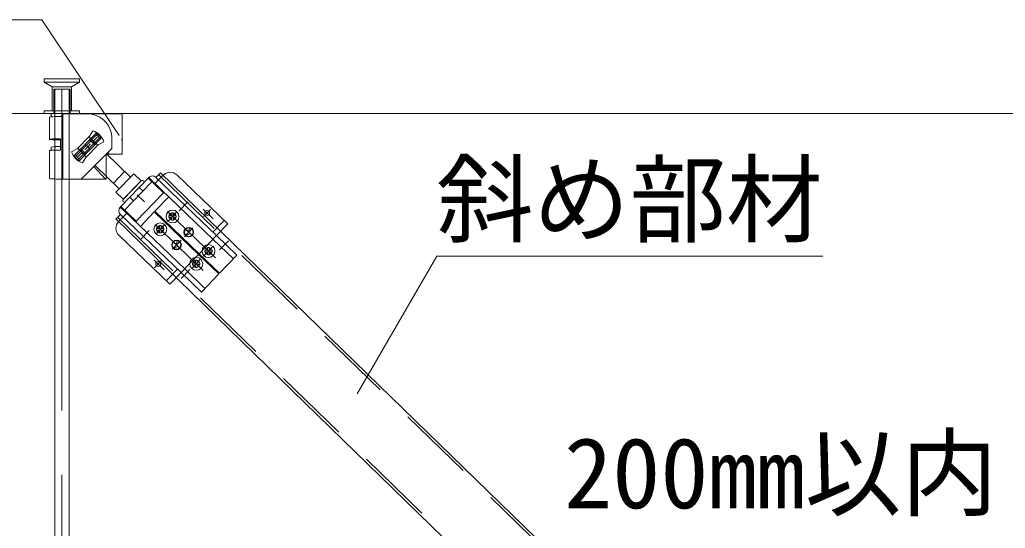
# Model space of a CAD drawing. Units: millimetres, scale not verified. Extents: x -7800 to 7800, y -5578 to 5491.
# Drawn here: x -7023 to -6410, y 994 to 1311 of the extents above; entities that cross this region are included whole.
import ezdxf
from ezdxf.enums import TextEntityAlignment as Align

# ---------------------------------------------------------------- set-up
doc = ezdxf.new("R2010")
doc.units = ezdxf.units.MM
doc.header["$LTSCALE"] = 40
for name, pattern in [('CHAIN1', [8, 5, -1, 1, -1]), ('DASHED1', [1.8, 1.2, -0.6]), ('DOUBLE_CHAIN1', [8.8, 5, -1, 0.6, -0.6, 0.6, -1])]:
    doc.linetypes.add(name, pattern=pattern)
for name, color, linetype, lineweight in [('2-0_中心線', 4, 'CHAIN1', 9), ('2-1_吊り材', 4, 'Continuous', 9), ('2-4_斜め部材', 3, 'DASHED1', 18), ('2-5_寸法', 3, 'Continuous', 18), ('2-6_文字', 3, 'Continuous', 18), ('2-7_金具', 4, 'Continuous', 9), ('2-9_躯体', 4, 'DASHED1', 9)]:
    doc.layers.add(name, color=color, linetype=linetype, lineweight=lineweight)
doc.styles.add('ＭＳ ゴシック', font='')
doc.styles.get('ＭＳ ゴシック').set_extended_font_data('MS Gothic')

msp = doc.modelspace()

# ---------------------------------------------------------------- linework, layer by layer
at = {"layer": '2-0_中心線'}
msp.add_line((-6996.69, 1267.52), (-6996.69, 783.71), dxfattribs=at)
at = {"layer": '2-1_吊り材', "color": 3, "lineweight": 18}
for p, q in [((-7001.19, 1252.42), (-7001.19, 876.72)), ((-6992.19, 1252.42), (-6992.19, 876.72))]:
    msp.add_line(p, q, dxfattribs=at)
at = {"layer": '2-4_斜め部材'}
for p, q in [((-6936.47, 1214.27), (-6554.58, 842.9)), ((-6962.13, 1187.89), (-6581.1, 817.36))]:
    msp.add_line(p, q, dxfattribs=at)
at = {"layer": '2-5_寸法'}
for p, q in [((-6935.36, 1215.42), (-6553.46, 844.05)), ((-6963.24, 1186.75), (-6582.25, 816.25))]:
    msp.add_line(p, q, dxfattribs=at)
at = {"layer": '2-6_文字', "color": 7}
for q in [(-7609.17, 1310.69), (-6961.09, 1238.68)]:
    msp.add_line((-7009.17, 1310.69), q, dxfattribs=at)
at = {"layer": '2-6_文字'}
for p, q in [((-7003.39, 1252.1), (-7003.39, 1250.27)), ((-6999.84, 1252.42), (-7001.83, 1252.42)), ((-6996.19, 1252.42), (-6999.84, 1252.42)), ((-6996.19, 1252.42), (-6992.19, 1252.42)), ((-6996.19, 1252.1), (-6980.69, 1252.1)), ((-6996.19, 1213.39), (-6996.19, 1250.46)), ((-6980.69, 1252.1), (-6959.19, 1252.1)), ((-6959.19, 1227.15), (-6959.19, 1252.1)), ((-7004.39, 1250.1), (-7004.39, 1236.3)), ((-7001.19, 1249.89), (-7001.19, 1249.89)), ((-6989.34, 1225.93), (-6975.26, 1240.41)), ((-6987.93, 1225.95), (-6975.24, 1239)), ((-6979.49, 1238.18), (-6987.26, 1230.41)), ((-6979.49, 1238.18), (-6977.51, 1241.61)), ((-6975.26, 1240.41), (-6972.03, 1237.28)), ((-6975.24, 1239), (-6975.26, 1240.41)), ((-6975.24, 1239), (-6973.45, 1237.26)), ((-6997.7, 1236.65), (-6997.64, 1229.65)), ((-6973.45, 1237.26), (-6986.13, 1224.21)), ((-6972.03, 1237.28), (-6986.11, 1222.8)), ((-6980.69, 1231.6), (-6982.48, 1233.35)), ((-6974.11, 1232.81), (-6981.89, 1225.03)), ((-6980.69, 1231.6), (-6978.94, 1233.4)), ((-6979.98, 1237.81), (-6974.44, 1232.6)), ((-6977.2, 1235.19), (-6974.83, 1237.63)), ((-6974.11, 1232.8), (-6970.68, 1234.78)), ((-6973.45, 1237.26), (-6972.03, 1237.28)), ((-6965.67, 1230.65), (-6965.67, 1237.1)), ((-6959.19, 1236.6), (-6959.49, 1236.6)), ((-6959.19, 1227.15), (-6959.19, 1235.6)), ((-7004.39, 1229.29), (-7004.39, 1211.84)), ((-7003.39, 1231.5), (-7003.39, 1229.46)), ((-6987.26, 1230.41), (-6990.69, 1228.43)), ((-6987.93, 1225.95), (-6989.34, 1225.93)), ((-6986.11, 1222.8), (-6989.34, 1225.93)), ((-6986.13, 1224.21), (-6987.93, 1225.95)), ((-6986.83, 1230.72), (-6981.49, 1225.29)), ((-6984.17, 1228.02), (-6986.54, 1225.58)), ((-6965.69, 1230.63), (-6984.79, 1211.53)), ((-6980.69, 1231.6), (-6982.43, 1229.81)), ((-6980.69, 1231.6), (-6978.89, 1229.86)), ((-6969.19, 1227.4), (-6954.13, 1212.76)), ((-6959.19, 1227.15), (-6969.19, 1227.15)), ((-6969.19, 1227.15), (-6969.19, 1211.53)), ((-6967.26, 1227.15), (-6968.26, 1228.06)), ((-6986.13, 1224.21), (-6986.11, 1222.8)), ((-6981.89, 1225.03), (-6983.87, 1221.6)), ((-6975.98, 1220.05), (-6961.1, 1205.59)), ((-6969.71, 1211.53), (-6976.87, 1219.45)), ((-6964.69, 1209.07), (-6957.72, 1216.24)), ((-6935.45, 1215.51), (-6938.23, 1212.61)), ((-6933.76, 1213.94), (-6936.57, 1211.02)), ((-6925.28, 1214.11), (-6893.55, 1183.63)), ((-6996.19, 1211.53), (-6996.19, 1213.39)), ((-6996.19, 1211.53), (-6969.19, 1211.53)), ((-6942.75, 1212.52), (-6960.42, 1194.13)), ((-6958.58, 1198.95), (-6947.47, 1210.47)), ((-6943.1, 1212.16), (-6933.58, 1203.02)), ((-6940.44, 1210.3), (-6940.79, 1209.94)), ((-6940.44, 1210.3), (-6902.73, 1174.07)), ((-6938.23, 1212.61), (-6900.51, 1176.38)), ((-6958.61, 1198.97), (-6963.19, 1203.44)), ((-6933.58, 1203.02), (-6950.55, 1185.35)), ((-6950.02, 1201.78), (-6945.43, 1197.32)), ((-6930.28, 1200.54), (-6938.93, 1191.52)), ((-6960.33, 1189.6), (-6963.15, 1186.66)), ((-6960.33, 1189.6), (-6922.61, 1153.38)), ((-6960.07, 1194.49), (-6950.55, 1185.35)), ((-6958.11, 1191.91), (-6957.76, 1192.27)), ((-6958.11, 1191.91), (-6920.39, 1155.68)), ((-6956.81, 1190.67), (-6956.45, 1190.32)), ((-6947.94, 1182.15), (-6939.28, 1191.16)), ((-6911.73, 1164.7), (-6939.28, 1191.16)), ((-6911.38, 1165.06), (-6938.93, 1191.52)), ((-6928.49, 1190.53), (-6927.49, 1190.55)), ((-6928.49, 1190.53), (-6928.46, 1189.23)), ((-6927.49, 1190.55), (-6927.46, 1189.25)), ((-6961.47, 1185.09), (-6958.67, 1188.01)), ((-6959.03, 1188.36), (-6958.67, 1188.01)), ((-6930.25, 1188.7), (-6928.95, 1188.72)), ((-6930.25, 1188.7), (-6930.23, 1187.7)), ((-6930.23, 1187.7), (-6928.93, 1187.72)), ((-6928.42, 1187.23), (-6928.4, 1185.93)), ((-6928.4, 1185.93), (-6927.4, 1185.95)), ((-6927.42, 1187.25), (-6927.4, 1185.95)), ((-6926.95, 1188.76), (-6925.65, 1188.78)), ((-6926.93, 1187.76), (-6925.63, 1187.78)), ((-6925.65, 1188.78), (-6925.63, 1187.78)), ((-6900.51, 1176.38), (-6893.55, 1183.63)), ((-6937.87, 1180.76), (-6936.57, 1180.79)), ((-6937.87, 1180.76), (-6937.85, 1179.76)), ((-6937.85, 1179.76), (-6936.55, 1179.79)), ((-6936.11, 1182.6), (-6935.11, 1182.62)), ((-6936.11, 1182.6), (-6936.08, 1181.3)), ((-6936.04, 1179.3), (-6936.02, 1178)), ((-6936.02, 1178), (-6935.02, 1178.02)), ((-6935.11, 1182.62), (-6935.08, 1181.32)), ((-6935.04, 1179.32), (-6935.02, 1178.02)), ((-6934.57, 1180.83), (-6933.27, 1180.85)), ((-6934.55, 1179.83), (-6933.25, 1179.85)), ((-6933.27, 1180.85), (-6933.25, 1179.85)), ((-6917.85, 1178.54), (-6919.96, 1180.22)), ((-6917.85, 1178.54), (-6919.72, 1176.59)), ((-6919.72, 1176.59), (-6916.85, 1177.59)), ((-6919.28, 1179.69), (-6917.69, 1179.51)), ((-6917.85, 1178.54), (-6917.41, 1181.21)), ((-6917.85, 1178.54), (-6915.9, 1176.67)), ((-6961.3, 1176.61), (-6929.57, 1146.13)), ((-6925.47, 1170.61), (-6927.58, 1172.29)), ((-6925.47, 1170.61), (-6927.34, 1168.66)), ((-6926.9, 1171.76), (-6925.31, 1171.58)), ((-6925.47, 1170.61), (-6925.03, 1173.28)), ((-6925.47, 1170.61), (-6923.52, 1168.74)), ((-6900.51, 1176.38), (-6887.89, 1164.26)), ((-6927.34, 1168.66), (-6924.47, 1169.65)), ((-6911.73, 1164.7), (-6911.38, 1165.06)), ((-6911.73, 1164.7), (-6899.11, 1152.58)), ((-6911.38, 1165.06), (-6898.76, 1152.94)), ((-6907.89, 1167.22), (-6906.59, 1167.25)), ((-6907.89, 1167.22), (-6907.88, 1166.22)), ((-6907.88, 1166.22), (-6906.58, 1166.25)), ((-6906.13, 1169.06), (-6905.13, 1169.08)), ((-6906.13, 1169.06), (-6906.1, 1167.76)), ((-6906.07, 1165.76), (-6906.04, 1164.46)), ((-6906.04, 1164.46), (-6905.04, 1164.48)), ((-6905.13, 1169.08), (-6905.1, 1167.78)), ((-6905.07, 1165.78), (-6905.04, 1164.48)), ((-6904.59, 1167.28), (-6903.29, 1167.31)), ((-6904.58, 1166.29), (-6903.28, 1166.31)), ((-6903.29, 1167.31), (-6903.28, 1166.31)), ((-6915.51, 1159.29), (-6914.21, 1159.31)), ((-6915.51, 1159.29), (-6915.5, 1158.29)), ((-6915.5, 1158.29), (-6914.2, 1158.31)), ((-6913.75, 1161.12), (-6912.75, 1161.14)), ((-6913.75, 1161.12), (-6913.72, 1159.82)), ((-6912.75, 1161.14), (-6912.72, 1159.84)), ((-6912.21, 1159.35), (-6910.91, 1159.38)), ((-6912.2, 1158.35), (-6910.9, 1158.38)), ((-6910.91, 1159.38), (-6910.9, 1158.38)), ((-6887.89, 1164.26), (-6898.76, 1152.94)), ((-6929.57, 1146.13), (-6922.61, 1153.38)), ((-6922.61, 1153.38), (-6909.99, 1141.25)), ((-6913.69, 1157.82), (-6913.66, 1156.52)), ((-6913.66, 1156.52), (-6912.66, 1156.54)), ((-6912.69, 1157.84), (-6912.66, 1156.54)), ((-6909.99, 1141.25), (-6899.11, 1152.58))]:
    msp.add_line(p, q, dxfattribs=at)
at = {"layer": '2-6_文字', "linetype": 'DASHED1'}
for p, q in [((-7001.19, 1252.42), (-7001.19, 1227.42)), ((-7001.19, 1251.88), (-7001.19, 1237.4)), ((-6992.19, 1252.42), (-6992.19, 1227.42)), ((-6979.58, 1235.97), (-6976.35, 1232.83)), ((-6978.98, 1236.59), (-6975.75, 1233.45)), ((-7001.19, 1231.28), (-7001.18, 1211.6)), ((-6985.62, 1229.76), (-6982.39, 1226.62)), ((-6985.02, 1230.38), (-6981.79, 1227.24)), ((-6966.85, 1213.42), (-6966.85, 1213.42)), ((-6957.76, 1192.27), (-6940.79, 1209.94)), ((-6940.44, 1210.3), (-6942.75, 1212.52)), ((-6936.57, 1211.02), (-6938.79, 1208.71)), ((-6948.64, 1206.39), (-6946.33, 1204.17)), ((-6954.53, 1200.26), (-6952.22, 1198.04)), ((-6958.11, 1191.91), (-6960.42, 1194.13)), ((-6958.67, 1188.01), (-6956.45, 1190.32)), ((-6902.82, 1178.6), (-6895.85, 1185.85)), ((-6911.38, 1165.06), (-6900.51, 1176.38)), ((-6902.73, 1174.07), (-6890.1, 1161.95)), ((-6922.61, 1153.38), (-6911.73, 1164.7)), ((-6914.04, 1166.92), (-6913.69, 1167.28)), ((-6931.88, 1148.34), (-6924.91, 1155.59)), ((-6920.39, 1155.68), (-6907.77, 1143.56))]:
    msp.add_line(p, q, dxfattribs=at)
at = {"layer": '2-6_文字', "linetype": 'CHAIN1'}
for p, q in [((-6923.91, 1191.71), (-6918.4, 1197.45)), ((-6931.12, 1191.3), (-6901.3, 1162.65)), ((-6930.69, 1185.38), (-6925.38, 1190.9)), ((-6908.9, 1192.83), (-6902.6, 1186.78)), ((-6908.59, 1188.18), (-6904.37, 1192.57)), ((-6938.74, 1183.36), (-6908.92, 1154.71)), ((-6938.18, 1177.58), (-6932.64, 1183.35)), ((-6947.88, 1173.98), (-6942.47, 1179.61)), ((-6920.6, 1175.68), (-6915.29, 1181.21)), ((-6928.09, 1167.88), (-6922.54, 1173.66)), ((-6898.67, 1167.47), (-6893.16, 1173.21)), ((-6903.03, 1169.43), (-6908.71, 1163.51)), ((-6939.38, 1161.1), (-6933.08, 1155.05)), ((-6939.15, 1156.36), (-6934.7, 1161)), ((-6915.82, 1156.11), (-6910.28, 1161.88)), ((-6922.64, 1149.73), (-6917.23, 1155.37))]:
    msp.add_line(p, q, dxfattribs=at)
at = {"layer": '2-6_文字'}
for points in [[(-6996.19, 1250.46), (-6997.61, 1250.46), (-6999, 1250.44), (-7000.29, 1250.41), (-7001.46, 1250.38), (-7002.47, 1250.33), (-7003.29, 1250.28), (-7003.9, 1250.23), (-7004.27, 1250.17), (-7004.39, 1250.1)], [(-7001.19, 1251.88), (-7000.67, 1252.18), (-7000.29, 1252.4)], [(-6996.19, 1250.46), (-6996.19, 1252.1), (-6996.19, 1252.42)], [(-6997.71, 1236.65), (-6999.09, 1236.63), (-7000.37, 1236.61), (-7001.54, 1236.57), (-7002.53, 1236.53), (-7003.34, 1236.47), (-7003.93, 1236.42), (-7004.28, 1236.36), (-7004.39, 1236.3), (-7004.25, 1236.23), (-7003.86, 1236.17), (-7003.24, 1236.12), (-7002.41, 1236.07), (-7001.39, 1236.02), (-7000.21, 1235.99), (-6998.9, 1235.96), (-6997.71, 1235.95)], [(-6997.71, 1236.51), (-6998.51, 1236.49), (-6999.25, 1236.47), (-6999.89, 1236.45), (-7000.42, 1236.42), (-7000.82, 1236.38), (-7001.08, 1236.35), (-7001.19, 1236.31), (-7001.15, 1236.27), (-7000.95, 1236.23), (-7000.62, 1236.2), (-7000.15, 1236.17), (-6999.56, 1236.14), (-6998.86, 1236.12), (-6998.09, 1236.1), (-6997.71, 1236.09)], [(-7001.19, 1231.28), (-7000.67, 1231.58), (-7000.29, 1231.8)], [(-6959.49, 1236.6), (-6959.49, 1235.6), (-6959.19, 1235.6)], [(-6997.66, 1229.64), (-6999.04, 1229.63), (-7000.33, 1229.6), (-7001.5, 1229.57), (-7002.5, 1229.52), (-7003.31, 1229.47), (-7003.91, 1229.41), (-7004.27, 1229.35), (-7004.39, 1229.29)], [(-6958.61, 1198.97), (-6947.45, 1210.44), (-6952.04, 1214.91), (-6963.19, 1203.44)]]:
    msp.add_lwpolyline(points, dxfattribs=at)
at = {"layer": '2-6_文字', "linetype": 'DOUBLE_CHAIN1'}
msp.add_lwpolyline([(-6996.19, 1211.53), (-6997.61, 1211.53), (-6998.99, 1211.55), (-7000.29, 1211.58), (-7001.46, 1211.61), (-7002.47, 1211.66), (-7003.29, 1211.71), (-7003.89, 1211.76), (-7004.39, 1211.84)], dxfattribs=at)
at = {"layer": '2-6_文字', "color": 7}
msp.add_lwpolyline([(-6813.14, 1077.92), (-6763.63, 1163.68), (-6523.63, 1163.68)], dxfattribs=at)
at = {"layer": '2-6_文字'}
for centre, radius in [((-6927.94, 1188.24), 4), ((-6927.94, 1188.24), 2.25), ((-6906.41, 1190.44), 1.5), ((-6935.56, 1180.31), 4), ((-6935.56, 1180.31), 2.25), ((-6917.85, 1178.54), 3), ((-6917.84, 1178.54), 3), ((-6917.85, 1178.54), 2.7), ((-6925.47, 1170.61), 3), ((-6925.46, 1170.61), 3), ((-6925.47, 1170.61), 2.7), ((-6905.59, 1166.77), 4), ((-6905.58, 1166.77), 2.25), ((-6936.89, 1158.71), 1.5), ((-6913.2, 1158.83), 4), ((-6913.2, 1158.83), 2.25)]:
    msp.add_circle(centre, radius, dxfattribs=at)
for centre, radius, start, end in [((-6998.02, 1211.58), 40.88, 92.5588, 97.55402), ((-6980.67, 1237.1), 15, 10.54723, 89.99998), ((-6980.69, 1231.6), 10.5, 17.62668, 72.37388), ((-6980.67, 1237.1), 15, 0, 10.54723), ((-6998.88, 1200.97), 30.86, 87.75647, 98.39833), ((-6980.69, 1231.6), 10.5, 197.62581, 252.37382), ((-6940.44, 1210.3), 3.2, 46.15432, 136.15432), ((-6929.44, 1209.78), 6, 46.15432, 136.15432), ((-6946.75, 1209.78), 1, 316.07015, 136.07015), ((-6957.85, 1198.26), 1, 136.07015, 316.07015), ((-6958.11, 1191.91), 3.2, 136.15432, 226.15432), ((-6928.96, 1189.22), 0.5, 271.07013, 1.07015), ((-6926.96, 1189.26), 0.5, 181.07015, 271.07015), ((-6957.14, 1180.93), 6, 136.15432, 226.15432), ((-6928.92, 1187.22), 0.5, 1.07015, 91.07013), ((-6926.92, 1187.26), 0.5, 91.07015, 181.07015), ((-6936.58, 1181.29), 0.5, 271.07013, 1.07015), ((-6936.54, 1179.29), 0.5, 1.07015, 91.07013), ((-6934.58, 1181.33), 0.5, 181.07015, 271.07015), ((-6934.54, 1179.33), 0.5, 91.07015, 181.07015), ((-6906.6, 1167.75), 0.5, 271.07013, 1.07015), ((-6906.57, 1165.75), 0.5, 1.07015, 91.07013), ((-6904.6, 1167.78), 0.5, 181.07015, 271.07015), ((-6904.57, 1165.79), 0.5, 91.07015, 181.07015), ((-6914.22, 1159.81), 0.5, 271.07013, 1.07015), ((-6914.19, 1157.81), 0.5, 1.07015, 91.07013), ((-6912.22, 1159.85), 0.5, 181.07015, 271.07015), ((-6912.19, 1157.85), 0.5, 91.07015, 181.07015)]:
    msp.add_arc(centre, radius, start, end, dxfattribs=at)
at = {"layer": '2-7_金具', "color": 3, "linetype": 'DASHED1', "lineweight": 18}
for p, q in [((-7001.19, 1267.42), (-7001.19, 1227.42)), ((-6992.19, 1267.42), (-6992.19, 1227.42))]:
    msp.add_line(p, q, dxfattribs=at)
at = {"layer": '2-9_躯体'}
for p, q in [((-6985.69, 1273.92), (-7007.69, 1273.92)), ((-7007.69, 1273.92), (-7007.69, 1271.92)), ((-6985.69, 1271.92), (-7007.69, 1271.92)), ((-7007.69, 1271.92), (-7002.69, 1268.92)), ((-6990.69, 1268.92), (-7002.69, 1268.92)), ((-7002.69, 1268.92), (-7002.69, 1253.92)), ((-6985.69, 1271.92), (-6990.69, 1268.92)), ((-6990.69, 1268.92), (-6990.69, 1253.92)), ((-6985.69, 1273.92), (-6985.69, 1271.92)), ((-7001.69, 1267.42), (-7001.19, 1267.42)), ((-7001.69, 1267.42), (-7001.69, 1252.42)), ((-6991.69, 1267.42), (-7001.19, 1267.42)), ((-6991.69, 1267.42), (-6991.69, 1252.42)), ((-6985.69, 1253.92), (-7007.69, 1253.92)), ((-7007.69, 1253.92), (-7007.69, 1252.42)), ((-6985.69, 1253.92), (-6985.69, 1252.42))]:
    msp.add_line(p, q, dxfattribs=at)
at = {"layer": '2-9_躯体', "color": 7, "linetype": 'Continuous', "lineweight": 18}
msp.add_line((-7275.7, 1252.42), (-4975.17, 1252.42), dxfattribs=at)

# ---------------------------------------------------------------- texts
at = {"layer": '2-5_寸法', "color": 7, "style": 'ＭＳ ゴシック'}
msp.add_text('200mm以内', height=43.99, dxfattribs=at).set_placement((-6684.47, 993.58), align=Align.BOTTOM_LEFT)
at = {"layer": '2-6_文字', "color": 7, "style": 'ＭＳ ゴシック'}
msp.add_text('斜め部材', height=43.99, dxfattribs=at).set_placement((-6763.63, 1163.68), align=Align.BOTTOM_LEFT)

doc.saveas('drawing.dxf')
